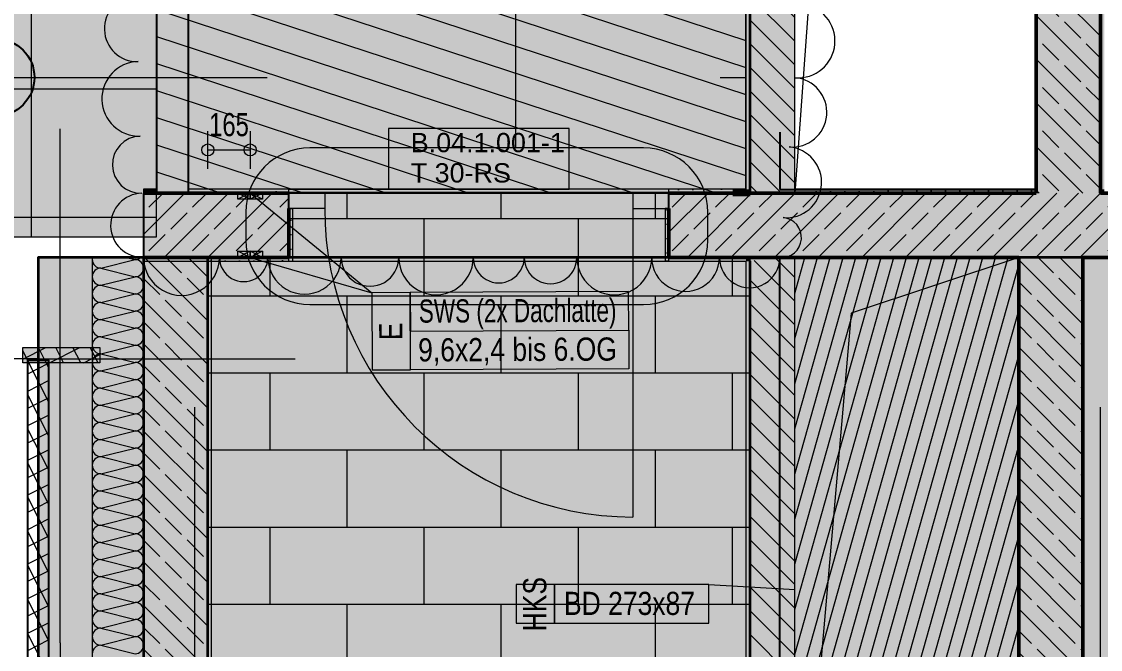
# Model space of a CAD drawing. Header units: metres. Extents: x -22.4 to 53.1, y 133.6 to 157.9.
# Drawn here: x -5.832 to -1.632, y 136.315 to 138.757 of the extents above; entities that cross this region are included whole.
import ezdxf

# ---------------------------------------------------------------- set-up
doc = ezdxf.new("R2010")
doc.units = ezdxf.units.M
doc.header["$MEASUREMENT"] = 0
for name, pattern in [('Achse', [0.0023, 0.0015, -0.0008]), ('Punktlinie', [0.0035, 0, -0.0035]), ('Strich-Doppel-Punktlinie', [0.006, 0.004, -0.0005, 0.00025, -0.0005, 0.00025, -0.0005]), ('Strichlinie', [0.004, 0.003, -0.001]), ('Strichlinie-über-Schnitt', [0.0023, 0.0008, -0.0015]), ('Strichpunktlinie', [0.006703, 0.003528, -0.001764, 0, -0.001411])]:
    doc.linetypes.add(name, pattern=pattern)
for name, color, linetype in [('00  Raster', 7, 'Continuous'), ('00  Raster Ausbau', 7, 'Continuous'), ('10  Fassade', 7, 'Continuous'), ('10  Fassade_Schnittschraffur', 7, 'Continuous'), ('10  Treppen + Rampen', 7, 'Continuous'), ('10  Wand Massiv', 7, 'Continuous'), ('10  Wand Massiv_Schnittschraffur', 7, 'Continuous'), ('10  Wand Massiv_Tür', 7, 'Continuous'), ('20  Boden Aufbauten', 7, 'Continuous'), ('20  Boden Aufbauten_Deckschraffur', 7, 'Continuous'), ('20  Bodenspiegel + Einbauten', 7, 'Continuous'), ('20  Dach Aufbauten', 7, 'Continuous'), ('50  NUF - Raumstempel', 7, 'Continuous'), ('70  Schnittlinien', 7, 'Continuous'), ('BAE-SUD-Bem', 7, 'Continuous'), ('BAE-SUD-DD', 7, 'Continuous'), ('BAE-SUD-DD-Kernbohrzone', 7, 'Continuous'), ('BAE-SUD-Text', 7, 'Continuous'), ('EPS-SUD-DD', 7, 'Continuous'), ('EPS-SUD-Text', 7, 'Continuous'), ('Neubau_00  Indexwolken', 7, 'Continuous'), ('Neubau_10  Treppen + Rampen', 7, 'Continuous'), ('Neubau_10  Wand Massiv', 7, 'Continuous'), ('Neubau_20  Boden Aufbauten', 7, 'Continuous'), ('Neubau_20  Boden Aufbauten_Deckschraffur', 7, 'Continuous'), ('Neubau_20  Bodenschott', 7, 'Continuous'), ('Neubau_20  Bodenschott_Deckschraffur', 7, 'Continuous'), ('Neubau_20  TGA - Revi+BT', 7, 'Continuous'), ('Neubau_20 Wand Leichtbau MIETERAUSBAU', 7, 'Continuous'), ('Neubau_20 Wand Leichtbau MIETERAUSBAU_Schnittschraffur', 7, 'Continuous')]:
    doc.layers.add(name, color=color, linetype=linetype)
doc.styles.add('ERSTELLTER_STIL_1', font='')
doc.styles.add('ERSTELLTER_STIL_2', font='')
doc.styles.get('ERSTELLTER_STIL_1').set_extended_font_data('Arial')
doc.styles.get('ERSTELLTER_STIL_2').set_extended_font_data('Arial Narrow')
pattern_1 = [(26.86749, (-110.107942, 75.264664), (-0.0112982155, 0.0223013526), [0, -0.025])]
pattern_2 = [(26.86749, (-110.10794, 75.264664), (-0.027115717, 0.053523246), []), (116.86749, (-110.10794, 75.264664), (0.053523246, 0.027115717), [])]
pattern_3 = [(225, (-110.10794, 75.26466), (-0.08485281, 0.08485281), []), (225, (-110.06552, 75.22224), (-0.08485281, 0.08485281), [0.09, -0.03])]
pattern_4 = [(135, (-110.10794, 75.26466), (0.08485281, 0.08485281), []), (135, (-110.15037, 75.22224), (0.08485281, 0.08485281), [0.09, -0.03])]
pattern_5 = [(225, (-110.10794, 75.26466), (-0.08485281, 0.08485281), []), (225, (-110.06552, 75.22224), (-0.08485281, 0.08485281), [0.09, -0.03])]
pattern_6 = [(315, (-110.10794, 75.264664), (0.04596194, 0.04596194), [])]

# ---------------------------------------------------------------- blocks, each defined once
blk = doc.blocks.new('*X12', base_point=(-23.4289, 120.7796))
at = {"layer": '10  Wand Massiv_Schnittschraffur', "color": 98, "linetype": 'Continuous', "lineweight": 13, "ltscale": 1000, "true_color": 0x000100}
for p, q in [((-5.5232, 137.798), (-5.3899, 137.8313)), ((-5.4242, 137.8399), (-5.3899, 137.8313)), ((-5.5232, 137.798), (-5.3899, 137.7647)), ((-5.5232, 137.7313), (-5.3899, 137.7647)), ((-5.5232, 137.7313), (-5.3899, 137.698)), ((-5.5232, 137.6647), (-5.3899, 137.698)), ((-5.5232, 137.6647), (-5.3899, 137.6313)), ((-5.5232, 137.598), (-5.3899, 137.6313)), ((-5.5232, 137.598), (-5.3899, 137.5647)), ((-5.5232, 137.5313), (-5.3899, 137.5647)), ((-5.5232, 137.5313), (-5.3899, 137.498)), ((-5.5232, 137.4647), (-5.3899, 137.498)), ((-5.5232, 137.4647), (-5.3899, 137.4313)), ((-5.5232, 137.398), (-5.3899, 137.4313)), ((-5.5232, 137.398), (-5.3899, 137.3647)), ((-5.5232, 137.3313), (-5.3899, 137.3647)), ((-5.5232, 137.3313), (-5.3899, 137.298)), ((-5.5232, 137.2647), (-5.3899, 137.298)), ((-5.5232, 137.2647), (-5.3899, 137.2313)), ((-5.5232, 137.198), (-5.3899, 137.2313)), ((-5.5232, 137.198), (-5.3899, 137.1647)), ((-5.5232, 137.1313), (-5.3899, 137.1647)), ((-5.5232, 137.1313), (-5.3899, 137.098)), ((-5.5232, 137.0647), (-5.3899, 137.098)), ((-5.5232, 137.0647), (-5.3899, 137.0313)), ((-5.5232, 136.998), (-5.3899, 137.0313)), ((-5.5232, 136.998), (-5.3899, 136.9647)), ((-5.5232, 136.9313), (-5.3899, 136.9647)), ((-5.5232, 136.9313), (-5.3899, 136.898)), ((-5.5232, 136.8647), (-5.3899, 136.898)), ((-5.5232, 136.8647), (-5.3899, 136.8313)), ((-5.5232, 136.798), (-5.3899, 136.8313)), ((-5.5232, 136.798), (-5.3899, 136.7647)), ((-5.5232, 136.7313), (-5.3899, 136.7647)), ((-5.5232, 136.7313), (-5.3899, 136.698)), ((-5.5232, 136.6647), (-5.3899, 136.698)), ((-5.5232, 136.6647), (-5.3899, 136.6313)), ((-5.5232, 136.598), (-5.3899, 136.6313)), ((-5.5232, 136.598), (-5.3899, 136.5647)), ((-5.5232, 136.5313), (-5.3899, 136.5647)), ((-5.5232, 136.5313), (-5.3899, 136.498)), ((-5.5232, 136.4647), (-5.3899, 136.498)), ((-5.5232, 136.4647), (-5.3899, 136.4313)), ((-5.5232, 136.398), (-5.3899, 136.4313)), ((-5.5232, 136.398), (-5.3899, 136.3647)), ((-5.5232, 136.3313), (-5.3899, 136.3647)), ((-5.5232, 136.3313), (-5.3899, 136.298))]:
    blk.add_line(p, q, dxfattribs=at)
for centre, start, end in [((-5.5232, 137.8313), 165.0887, 180), ((-5.5232, 137.8313), 180, 270), ((-5.3899, 137.8647), 270, 312.0401), ((-5.3899, 137.798), 0, 90), ((-5.5232, 137.7647), 90, 180), ((-5.5232, 137.7647), 180, 270), ((-5.3899, 137.798), 270, 0), ((-5.3899, 137.7313), 0, 90), ((-5.5232, 137.698), 90, 180), ((-5.3899, 137.7313), 270, 0), ((-5.5232, 137.698), 180, 270), ((-5.3899, 137.6647), 0, 90), ((-5.5232, 137.6313), 90, 180), ((-5.3899, 137.6647), 270, 0), ((-5.5232, 137.6313), 180, 270), ((-5.5232, 137.5647), 90, 180), ((-5.3899, 137.598), 0, 90), ((-5.3899, 137.598), 270, 0), ((-5.5232, 137.5647), 180, 270), ((-5.3899, 137.5313), 0, 90), ((-5.5232, 137.498), 90, 180), ((-5.3899, 137.5313), 270, 0), ((-5.5232, 137.498), 180, 270), ((-5.3899, 137.4647), 0, 90), ((-5.5232, 137.4313), 90, 180), ((-5.5232, 137.4313), 180, 270), ((-5.3899, 137.4647), 270, 0), ((-5.3899, 137.398), 0, 90), ((-5.5232, 137.3647), 90, 180), ((-5.3899, 137.398), 270, 0), ((-5.5232, 137.3647), 180, 270), ((-5.3899, 137.3313), 0, 90), ((-5.5232, 137.298), 90, 180), ((-5.3899, 137.3313), 270, 0), ((-5.5232, 137.298), 180, 270), ((-5.5232, 137.2313), 90, 180), ((-5.3899, 137.2647), 0, 90), ((-5.3899, 137.2647), 270, 0), ((-5.5232, 137.2313), 180, 270), ((-5.3899, 137.198), 0, 90), ((-5.5232, 137.1647), 90, 180), ((-5.3899, 137.198), 270, 0), ((-5.5232, 137.1647), 180, 270), ((-5.5232, 137.098), 90, 180), ((-5.3899, 137.1313), 0, 90), ((-5.3899, 137.1313), 270, 0), ((-5.5232, 137.098), 180, 270), ((-5.3899, 137.0647), 0, 90), ((-5.5232, 137.0313), 90, 180), ((-5.3899, 137.0647), 270, 0), ((-5.5232, 137.0313), 180, 270), ((-5.3899, 136.998), 0, 90), ((-5.5232, 136.9647), 90, 180), ((-5.5232, 136.9647), 180, 270), ((-5.3899, 136.998), 270, 0), ((-5.3899, 136.9313), 0, 90), ((-5.5232, 136.898), 90, 180), ((-5.3899, 136.9313), 270, 0), ((-5.5232, 136.898), 180, 270), ((-5.3899, 136.8647), 0, 90), ((-5.5232, 136.8313), 90, 180), ((-5.3899, 136.8647), 270, 0), ((-5.5232, 136.8313), 180, 270), ((-5.5232, 136.7647), 90, 180), ((-5.3899, 136.798), 0, 90), ((-5.3899, 136.798), 270, 0), ((-5.5232, 136.7647), 180, 270), ((-5.3899, 136.7313), 0, 90), ((-5.5232, 136.698), 90, 180), ((-5.3899, 136.7313), 270, 0), ((-5.5232, 136.698), 180, 270), ((-5.3899, 136.6647), 0, 90), ((-5.5232, 136.6313), 90, 180), ((-5.5232, 136.6313), 180, 270), ((-5.3899, 136.6647), 270, 0), ((-5.3899, 136.598), 0, 90), ((-5.5232, 136.5647), 90, 180), ((-5.3899, 136.598), 270, 0), ((-5.5232, 136.5647), 180, 270), ((-5.3899, 136.5313), 0, 90), ((-5.5232, 136.498), 90, 180), ((-5.3899, 136.5313), 270, 0), ((-5.5232, 136.498), 180, 270), ((-5.5232, 136.4313), 90, 180), ((-5.3899, 136.4647), 0, 90), ((-5.3899, 136.4647), 270, 0), ((-5.5232, 136.4313), 180, 270), ((-5.3899, 136.398), 0, 90), ((-5.5232, 136.3647), 90, 180), ((-5.3899, 136.398), 270, 0), ((-5.5232, 136.3647), 180, 270), ((-5.3899, 136.3313), 0, 90), ((-5.5232, 136.298), 90, 180), ((-5.3899, 136.3313), 270, 0)]:
    blk.add_arc(centre, 0.0333, start, end, dxfattribs=at)
blk = doc.blocks.new('*X22', base_point=(-23.4289, 120.7796))
at = {"layer": '20  Boden Aufbauten_Deckschraffur', "color": 254, "linetype": 'Continuous', "lineweight": 18, "ltscale": 1000, "true_color": 0xdfdfdf}
for p, q in [((-4.5639, 137.9909), (-4.5639, 138.0918)), ((-3.9639, 137.9909), (-3.9639, 138.0918)), ((-3.3639, 137.9909), (-3.3639, 138.0918)), ((-4.7916, 137.9909), (-4.2639, 137.9909)), ((-4.7916, 137.9909), (-4.2639, 137.9909)), ((-4.2639, 137.9909), (-3.3639, 137.9909)), ((-4.2639, 137.6909), (-4.2639, 137.9909)), ((-3.6639, 137.6909), (-3.6639, 137.9909)), ((-3.3639, 137.9909), (-3.3116, 137.9909)), ((-3.3639, 137.9909), (-3.3116, 137.9909)), ((-4.8639, 137.6909), (-4.8639, 137.8399)), ((-3.0639, 137.6909), (-3.0639, 137.8399)), ((-5.1066, 137.6909), (-4.2639, 137.6909)), ((-4.5639, 137.3909), (-4.5639, 137.6909)), ((-4.2639, 137.6909), (-3.3639, 137.6909)), ((-4.2639, 137.6909), (-3.3639, 137.6909)), ((-3.9639, 137.3909), (-3.9639, 137.6909)), ((-3.3639, 137.6909), (-2.9966, 137.6909)), ((-3.3639, 137.3909), (-3.3639, 137.6909)), ((-5.1066, 137.3909), (-4.2639, 137.3909)), ((-5.1066, 137.3909), (-4.2639, 137.3909)), ((-4.8639, 137.0909), (-4.8639, 137.3909)), ((-4.2639, 137.3909), (-3.3639, 137.3909)), ((-4.2639, 137.0909), (-4.2639, 137.3909)), ((-3.6639, 137.0909), (-3.6639, 137.3909)), ((-3.3639, 137.3909), (-2.9966, 137.3909)), ((-3.3639, 137.3909), (-2.9966, 137.3909)), ((-3.0639, 137.0909), (-3.0639, 137.3909)), ((-5.1066, 137.0909), (-4.2639, 137.0909)), ((-4.5639, 136.7909), (-4.5639, 137.0909)), ((-4.2639, 137.0909), (-3.3639, 137.0909)), ((-4.2639, 137.0909), (-3.3639, 137.0909)), ((-3.9639, 136.7909), (-3.9639, 137.0909)), ((-3.3639, 137.0909), (-2.9966, 137.0909)), ((-3.3639, 136.7909), (-3.3639, 137.0909)), ((-5.1066, 136.7909), (-4.2639, 136.7909)), ((-5.1066, 136.7909), (-4.2639, 136.7909)), ((-4.8639, 136.4909), (-4.8639, 136.7909)), ((-4.2639, 136.7909), (-3.3639, 136.7909)), ((-4.2639, 136.4909), (-4.2639, 136.7909)), ((-3.6639, 136.4909), (-3.6639, 136.7909)), ((-3.3639, 136.7909), (-2.9966, 136.7909)), ((-3.3639, 136.7909), (-2.9966, 136.7909)), ((-3.0639, 136.4909), (-3.0639, 136.7909)), ((-5.1066, 136.4909), (-4.2639, 136.4909)), ((-4.5639, 136.1909), (-4.5639, 136.4909)), ((-4.2639, 136.4909), (-3.3639, 136.4909)), ((-4.2639, 136.4909), (-3.3639, 136.4909)), ((-3.9639, 136.1909), (-3.9639, 136.4909)), ((-3.3639, 136.4909), (-2.9966, 136.4909)), ((-3.3639, 136.1909), (-3.3639, 136.4909))]:
    blk.add_line(p, q, dxfattribs=at)

msp = doc.modelspace()

# ---------------------------------------------------------------- hatches: boundary and pattern name
at = {"layer": '10  Fassade_Schnittschraffur', "linetype": 'Continuous', "lineweight": 0, "true_color": 0xffffff}
msp.add_hatch(color=7, dxfattribs=at).paths.add_polyline_path([(-5.8268, 137.4299), (-5.5268, 137.4299), (-5.5268, 137.4899), (-5.8268, 137.4899)])
at = {"layer": '10  Fassade_Schnittschraffur', "linetype": 'Continuous', "lineweight": 13, "true_color": 0x000100}
h = msp.add_hatch(dxfattribs=at)
h.set_pattern_fill('Dämmung__hart_1_0001', color=98, style=0, pattern_type=2)
h.set_pattern_definition(pattern_2)
h.paths.add_polyline_path([(-5.8268, 137.4299), (-5.5268, 137.4299), (-5.5268, 137.4899), (-5.8268, 137.4899)])
h = msp.add_hatch(dxfattribs=at)
h.set_pattern_fill('Dämmung__hart_1_0001', color=98, style=0, pattern_type=2)
h.set_pattern_definition(pattern_2)
h.paths.add_polyline_path([(-5.8068, 137.4399), (-5.8068, 136.2799), (-5.7268, 136.2799), (-5.7268, 137.4399)])
at = {"layer": '10  Wand Massiv_Schnittschraffur', "linetype": 'Continuous', "lineweight": 0, "true_color": 0xffffff}
for points in [[(-1.6316, 138.1049), (-1.6316, 141.4592), (-1.8816, 141.2799), (-1.8816, 138.1049)], [(-1.6166, 138.1049), (-1.6166, 141.4699), (-1.6316, 141.4592), (-1.6316, 138.1049)], [(-2.9966, 141.4549), (-3.0116, 141.4549), (-3.0116, 138.1049), (-2.9966, 138.1049)], [(-2.8216, 141.2799), (-2.9966, 141.2799), (-2.9966, 138.1049), (-2.8216, 138.1049)], [(-5.3066, 138.1049), (-5.3566, 138.1049), (-5.3566, 138.0899), (-5.3066, 138.0899)], [(-4.7916, 138.1049), (-5.1816, 138.1049), (-5.1816, 138.0899), (-4.7916, 138.0899)], [(-3.0116, 138.1049), (-3.3116, 138.1049), (-3.3116, 138.0899), (-3.0116, 138.0899)], [(-3.0116, 138.0899), (-2.9966, 138.0899), (-2.9966, 138.1049), (-3.0116, 138.1049)], [(-2.9966, 138.0899), (-2.8216, 138.0899), (-2.8216, 138.1049), (-2.9966, 138.1049)], [(-2.8216, 138.0899), (-1.9495, 138.0899), (-1.9495, 138.1049), (-2.8216, 138.1049)], [(-1.8816, 138.1049), (-1.9495, 138.1049), (-1.9495, 138.0899), (-1.8816, 138.0899)], [(-1.8816, 138.0899), (-1.6316, 138.0899), (-1.6316, 138.1049), (-1.8816, 138.1049)], [(-1.6316, 138.0899), (-1.6166, 138.0899), (-1.6166, 138.1049), (-1.6316, 138.1049)], [(-4.7916, 138.0899), (-5.3566, 138.0899), (-5.3566, 137.8399), (-4.7916, 137.8399), (-4.7916, 138.0299)], [(-4.7916, 138.0899), (-4.7916, 138.0299), (-4.6516, 138.0299), (-4.6516, 138.0899)], [(-3.3116, 138.0899), (-3.4516, 138.0899), (-3.4516, 138.0299), (-3.3116, 138.0299)], [(-2.9966, 138.0899), (-3.3116, 138.0899), (-3.3116, 138.0299), (-3.3116, 137.8399), (-2.9966, 137.8399)], [(-1.9495, 138.0899), (-2.9966, 138.0899), (-2.9966, 137.8399), (-1.9495, 137.8399)], [(-1.8816, 138.0899), (-1.9495, 138.0899), (-1.9495, 137.8399), (-1.8816, 137.8399)], [(-1.8816, 137.8399), (-1.6316, 137.8399), (-1.6316, 138.0899), (-1.8816, 138.0899)], [(-1.6316, 137.8399), (0.3494, 137.8399), (0.3494, 138.0899), (-1.6316, 138.0899)], [(-4.7766, 137.8249), (-4.7766, 138.0299), (-4.7916, 138.0299), (-4.7916, 137.8399), (-4.7916, 137.8249)], [(-3.3116, 137.8249), (-3.3116, 137.8399), (-3.3116, 138.0299), (-3.3266, 138.0299), (-3.3266, 137.8249)], [(-5.3566, 137.8399), (-5.3566, 134.9399), (-5.1066, 134.9399), (-5.1066, 137.8399)], [(-5.3566, 137.8399), (-5.3566, 137.8249), (-4.7916, 137.8249), (-4.7916, 137.8399)], [(-5.0916, 134.9399), (-5.0916, 137.8399), (-5.1066, 137.8399), (-5.1066, 134.9399)], [(-3.3116, 137.8399), (-3.3116, 137.8249), (-3.0116, 137.8249), (-3.0116, 137.8399)], [(-3.0116, 137.8249), (-2.9966, 137.8249), (-2.9966, 137.8399), (-3.0116, 137.8399)], [(-2.9966, 137.8261), (-3.0116, 137.8249), (-3.0116, 134.9399), (-2.9966, 134.9399)], [(-2.8216, 137.8399), (-2.9966, 137.8261), (-2.9966, 135.1149), (-2.8216, 135.1149)], [(-1.9495, 137.8399), (-1.9495, 135.1149), (-1.6995, 134.9249), (-1.6995, 137.8399)]]:
    msp.add_hatch(color=7, dxfattribs=at).paths.add_polyline_path(points)
at = {"layer": '10  Wand Massiv_Schnittschraffur', "linetype": 'Continuous', "lineweight": 13, "true_color": 0x000100}
h = msp.add_hatch(dxfattribs=at)
h.set_pattern_fill('Beton__Stahlbeton_0001', color=98, style=0, pattern_type=2)
h.set_pattern_definition(pattern_4)
h.paths.add_polyline_path([(-1.6316, 138.1049), (-1.6316, 141.4592), (-1.8816, 141.2799), (-1.8816, 138.1049)])
h = msp.add_hatch(dxfattribs=at)
h.set_pattern_fill('Gips_0001', color=98, style=0, pattern_type=2)
h.set_pattern_definition(pattern_1)
h.paths.add_polyline_path([(-1.6166, 138.1049), (-1.6166, 141.4699), (-1.6316, 141.4592), (-1.6316, 138.1049)])
h = msp.add_hatch(dxfattribs=at)
h.set_pattern_fill('Gips_0001', color=98, style=0, pattern_type=2)
h.set_pattern_definition(pattern_1)
h.paths.add_polyline_path([(-2.9966, 141.4549), (-3.0116, 141.4549), (-3.0116, 138.1049), (-2.9966, 138.1049)])
h = msp.add_hatch(dxfattribs=at)
h.set_pattern_fill('MW_Kalksandstein_0001', color=98, style=0, pattern_type=2)
h.set_pattern_definition(pattern_6)
h.paths.add_polyline_path([(-2.8216, 141.2799), (-2.9966, 141.2799), (-2.9966, 138.1049), (-2.8216, 138.1049)])
h = msp.add_hatch(dxfattribs=at)
h.set_pattern_fill('Gips_0001', color=98, style=0, pattern_type=2)
h.set_pattern_definition(pattern_1)
h.paths.add_polyline_path([(-5.3066, 138.1049), (-5.3566, 138.1049), (-5.3566, 138.0899), (-5.3066, 138.0899)])
h = msp.add_hatch(dxfattribs=at)
h.set_pattern_fill('Gips_0001', color=98, style=0, pattern_type=2)
h.set_pattern_definition(pattern_1)
h.paths.add_polyline_path([(-4.7916, 138.1049), (-5.1816, 138.1049), (-5.1816, 138.0899), (-4.7916, 138.0899)])
h = msp.add_hatch(dxfattribs=at)
h.set_pattern_fill('Gips_0001', color=98, style=0, pattern_type=2)
h.set_pattern_definition(pattern_1)
h.paths.add_polyline_path([(-3.0116, 138.1049), (-3.3116, 138.1049), (-3.3116, 138.0899), (-3.0116, 138.0899)])
h = msp.add_hatch(dxfattribs=at)
h.set_pattern_fill('Gips_0001', color=98, style=0, pattern_type=2)
h.set_pattern_definition(pattern_1)
h.paths.add_polyline_path([(-3.0116, 138.0899), (-2.9966, 138.0899), (-2.9966, 138.1049), (-3.0116, 138.1049)])
h = msp.add_hatch(dxfattribs=at)
h.set_pattern_fill('MW_Kalksandstein_0001', color=98, style=0, pattern_type=2)
h.set_pattern_definition(pattern_6)
h.paths.add_polyline_path([(-2.9966, 138.0899), (-2.8216, 138.0899), (-2.8216, 138.1049), (-2.9966, 138.1049)])
h = msp.add_hatch(dxfattribs=at)
h.set_pattern_fill('Gips_0001', color=98, style=0, pattern_type=2)
h.set_pattern_definition(pattern_1)
h.paths.add_polyline_path([(-2.8216, 138.0899), (-1.9495, 138.0899), (-1.9495, 138.1049), (-2.8216, 138.1049)])
h = msp.add_hatch(dxfattribs=at)
h.set_pattern_fill('Gips_0001', color=98, style=0, pattern_type=2)
h.set_pattern_definition(pattern_1)
h.paths.add_polyline_path([(-1.8816, 138.1049), (-1.9495, 138.1049), (-1.9495, 138.0899), (-1.8816, 138.0899)])
h = msp.add_hatch(dxfattribs=at)
h.set_pattern_fill('Beton__Stahlbeton_0001', color=98, style=0, pattern_type=2)
h.set_pattern_definition(pattern_4)
h.paths.add_polyline_path([(-1.8816, 138.0899), (-1.6316, 138.0899), (-1.6316, 138.1049), (-1.8816, 138.1049)])
h = msp.add_hatch(dxfattribs=at)
h.set_pattern_fill('Gips_0001', color=98, style=0, pattern_type=2)
h.set_pattern_definition(pattern_1)
h.paths.add_polyline_path([(-1.6316, 138.0899), (-1.6166, 138.0899), (-1.6166, 138.1049), (-1.6316, 138.1049)])
h = msp.add_hatch(dxfattribs=at)
h.set_pattern_fill('Beton__Stahlbeton_0001', color=98, style=0, pattern_type=2)
h.set_pattern_definition(pattern_3)
h.paths.add_polyline_path([(-4.7916, 138.0899), (-5.3566, 138.0899), (-5.3566, 137.8399), (-4.7916, 137.8399), (-4.7916, 138.0299)])
h = msp.add_hatch(dxfattribs=at)
h.set_pattern_fill('Beton__Stahlbeton_0001', color=98, style=0, pattern_type=2)
h.set_pattern_definition(pattern_3)
h.paths.add_polyline_path([(-2.9966, 138.0899), (-3.3116, 138.0899), (-3.3116, 138.0299), (-3.3116, 137.8399), (-2.9966, 137.8399)])
h = msp.add_hatch(dxfattribs=at)
h.set_pattern_fill('Beton__Stahlbeton_0001', color=98, style=0, pattern_type=2)
h.set_pattern_definition([(225, (-110.10794, 75.26466), (-0.08485281, 0.08485281), []), (225, (-110.06552, 75.22224), (-0.08485281, 0.08485281), [0.09, -0.03])])
h.paths.add_polyline_path([(-1.9495, 138.0899), (-2.9966, 138.0899), (-2.9966, 137.8399), (-1.9495, 137.8399)])
h = msp.add_hatch(dxfattribs=at)
h.set_pattern_fill('Beton__Stahlbeton_0001', color=98, style=0, pattern_type=2)
h.set_pattern_definition(pattern_5)
h.paths.add_polyline_path([(-1.8816, 138.0899), (-1.9495, 138.0899), (-1.9495, 137.8399), (-1.8816, 137.8399)])
h = msp.add_hatch(dxfattribs=at)
h.set_pattern_fill('Beton__Stahlbeton_0001', color=98, style=0, pattern_type=2)
h.set_pattern_definition(pattern_5)
h.paths.add_polyline_path([(-1.8816, 137.8399), (-1.6316, 137.8399), (-1.6316, 138.0899), (-1.8816, 138.0899)])
h = msp.add_hatch(dxfattribs=at)
h.set_pattern_fill('Beton__Stahlbeton_0001', color=98, style=0, pattern_type=2)
h.set_pattern_definition(pattern_5)
h.paths.add_polyline_path([(-1.6316, 137.8399), (0.3494, 137.8399), (0.3494, 138.0899), (-1.6316, 138.0899)])
h = msp.add_hatch(dxfattribs=at)
h.set_pattern_fill('Gips_0001', color=98, style=0, pattern_type=2)
h.set_pattern_definition(pattern_1)
h.paths.add_polyline_path([(-4.7766, 137.8249), (-4.7766, 138.0299), (-4.7916, 138.0299), (-4.7916, 137.8399), (-4.7916, 137.8249)])
h = msp.add_hatch(dxfattribs=at)
h.set_pattern_fill('Gips_0001', color=98, style=0, pattern_type=2)
h.set_pattern_definition(pattern_1)
h.paths.add_polyline_path([(-3.3116, 137.8249), (-3.3116, 137.8399), (-3.3116, 138.0299), (-3.3266, 138.0299), (-3.3266, 137.8249)])
h = msp.add_hatch(dxfattribs=at)
h.set_pattern_fill('Beton__Stahlbeton_0001', color=98, style=0, pattern_type=2)
h.set_pattern_definition([(315, (-110.10794, 75.26466), (0.08485281, 0.08485281), []), (315, (-110.06552, 75.30709), (0.08485281, 0.08485281), [0.09, -0.03])])
h.paths.add_polyline_path([(-5.3566, 137.8399), (-5.3566, 134.9399), (-5.1066, 134.9399), (-5.1066, 137.8399)])
h = msp.add_hatch(dxfattribs=at)
h.set_pattern_fill('Gips_0001', color=98, style=0, pattern_type=2)
h.set_pattern_definition(pattern_1)
h.paths.add_polyline_path([(-5.3566, 137.8399), (-5.3566, 137.8249), (-4.7916, 137.8249), (-4.7916, 137.8399)])
h = msp.add_hatch(dxfattribs=at)
h.set_pattern_fill('Gips_0001', color=98, style=0, pattern_type=2)
h.set_pattern_definition(pattern_1)
h.paths.add_polyline_path([(-5.0916, 134.9399), (-5.0916, 137.8399), (-5.1066, 137.8399), (-5.1066, 134.9399)])
h = msp.add_hatch(dxfattribs=at)
h.set_pattern_fill('Gips_0001', color=98, style=0, pattern_type=2)
h.set_pattern_definition(pattern_1)
h.paths.add_polyline_path([(-3.3116, 137.8399), (-3.3116, 137.8249), (-3.0116, 137.8249), (-3.0116, 137.8399)])
h = msp.add_hatch(dxfattribs=at)
h.set_pattern_fill('Gips_0001', color=98, style=0, pattern_type=2)
h.set_pattern_definition(pattern_1)
h.paths.add_polyline_path([(-3.0116, 137.8249), (-2.9966, 137.8249), (-2.9966, 137.8399), (-3.0116, 137.8399)])
h = msp.add_hatch(dxfattribs=at)
h.set_pattern_fill('Gips_0001', color=98, style=0, pattern_type=2)
h.set_pattern_definition(pattern_1)
h.paths.add_polyline_path([(-2.9966, 137.8261), (-3.0116, 137.8249), (-3.0116, 134.9399), (-2.9966, 134.9399)])
h = msp.add_hatch(dxfattribs=at)
h.set_pattern_fill('MW_Kalksandstein_0001', color=98, style=0, pattern_type=2)
h.set_pattern_definition([(315.00004, (-110.10794, 75.264664), (0.045961905, 0.045961973), [])])
h.paths.add_polyline_path([(-2.8216, 137.8399), (-2.9966, 137.8261), (-2.9966, 135.1149), (-2.8216, 135.1149)])
h = msp.add_hatch(dxfattribs=at)
h.set_pattern_fill('Beton__Stahlbeton_0001', color=98, style=0, pattern_type=2)
h.set_pattern_definition([(315, (-110.10794, 75.26466), (0.08485281, 0.08485281), []), (315, (-110.06552, 75.30709), (0.08485281, 0.08485281), [0.09, -0.03])])
h.paths.add_polyline_path([(-1.9495, 137.8399), (-1.9495, 135.1149), (-1.6995, 134.9249), (-1.6995, 137.8399)])
at = {"layer": '20  Boden Aufbauten_Deckschraffur', "linetype": 'Continuous', "lineweight": 0, "true_color": 0xffffff}
msp.add_hatch(color=7, dxfattribs=at).paths.add_polyline_path([(-5.3566, 134.9399), (-5.3566, 133.7291), (0.3504, 133.7291), (0.3504, 134.9399), (-0.1445, 134.9399), (-0.1445, 135.0399), (-1.1945, 135.0399), (-1.1945, 134.9399), (-2.9966, 134.9399), (-2.9966, 137.8399), (-3.3116, 137.8399), (-3.3116, 138.0918), (-4.7916, 138.0918), (-4.7916, 137.8399), (-5.1066, 137.8399), (-5.1066, 134.9399)])
at = {"layer": 'BAE-SUD-DD-Kernbohrzone', "linetype": 'Continuous', "lineweight": 18, "ltscale": 1000}
h = msp.add_hatch(dxfattribs=at)
h.set_pattern_fill('ANSI31_0001', color=9, style=0, pattern_type=2)
h.set_pattern_definition([(74.26204, (36.5043, 138.53991), (-0.045839647, 0.012917716), [])])
h.paths.add_polyline_path([(-1.9495, 137.8399), (-2.8216, 137.8399), (-2.8216, 135.1149), (-1.9495, 135.1149)])
at = {"layer": 'Neubau_10  Treppen + Rampen', "linetype": 'Continuous', "lineweight": 0, "true_color": 0x8f8f8f}
msp.add_hatch(color=252, dxfattribs=at).paths.add_polyline_path([(-5.7669, 137.8399), (-5.7669, 133.7291), (0.9503, 133.7291), (0.9503, 137.8399)])
at = {"layer": 'Neubau_20  Boden Aufbauten_Deckschraffur', "linetype": 'Continuous', "lineweight": 18, "true_color": 0xd5d5ff}
msp.add_hatch(color=254, dxfattribs=at).paths.add_polyline_path([(-1.7416, 144.1049), (-12.3691, 144.1049), (-12.3691, 143.8049), (-5.3066, 143.8049), (-5.3066, 138.0899), (-3.0116, 138.0899), (-3.0116, 141.4699), (-1.7416, 141.4699), (-1.7416, 143.6299)])
at = {"layer": 'Neubau_20  Boden Aufbauten_Deckschraffur', "linetype": 'Continuous', "lineweight": 0, "true_color": 0xffffff}
h = msp.add_hatch(dxfattribs=at)
h.set_pattern_fill('Holz_Schalung_liegend__1_A0', style=0, pattern_type=2)
h.set_pattern_definition([(341.86749, (-110.10794, 75.26466), (0.03112157, 0.09503393), [])])
h.paths.add_polyline_path([(-1.7416, 144.1049), (-12.3691, 144.1049), (-12.3691, 143.8049), (-5.3066, 143.8049), (-5.3066, 138.0899), (-3.0116, 138.0899), (-3.0116, 141.4699), (-1.7416, 141.4699), (-1.7416, 143.6299)])
msp.add_hatch(color=7, dxfattribs=at).paths.add_polyline_path([(-12.4315, 143.6799), (-12.4315, 137.9199), (-5.3066, 137.9199), (-5.3066, 143.6799)])
at = {"layer": 'Neubau_20  Boden Aufbauten_Deckschraffur', "linetype": 'Continuous', "lineweight": 18}
h = msp.add_hatch(dxfattribs=at)
h.set_pattern_fill('Verband__Quadrat__50x50__4D', color=6, style=0, pattern_type=2)
h.set_pattern_definition([(0, (-7.29265, 148.9955), (0, 0.5), []), (90, (-7.29265, 148.9955), (-0.5, 0), [])])
h.paths.add_polyline_path([(-12.4315, 143.6799), (-12.4315, 137.9199), (-5.3066, 137.9199), (-5.3066, 143.6799)])
at = {"layer": 'Neubau_20  Bodenschott_Deckschraffur', "linetype": 'Continuous', "lineweight": 0, "true_color": 0xbf0000}
for points in [[(-3.3116, 138.1049), (-4.7916, 138.1049), (-4.7916, 138.0899), (-3.3116, 138.0899)], [(-4.7916, 137.8399), (-3.3116, 137.8399), (-3.3116, 138.0899), (-4.7916, 138.0899)], [(-4.7916, 137.8249), (-3.3116, 137.8249), (-3.3116, 137.8399), (-4.7916, 137.8399)]]:
    msp.add_hatch(color=12, dxfattribs=at).paths.add_polyline_path(points)
at = {"layer": 'Neubau_20 Wand Leichtbau MIETERAUSBAU_Schnittschraffur', "linetype": 'Continuous', "lineweight": 18}
for points in [[(-5.3066, 143.6799), (-5.3066, 138.0899), (-5.1816, 138.0899), (-5.1816, 143.6799)], [(-5.3066, 138.0899), (-5.1816, 138.0899), (-5.1816, 138.1049), (-5.3066, 138.1049)]]:
    msp.add_hatch(color=9, dxfattribs=at).paths.add_polyline_path(points)

# ---------------------------------------------------------------- linework, layer by layer
at = {"layer": '00  Raster', "color": 7, "linetype": 'Strichpunktlinie', "lineweight": 13, "ltscale": 1000}
for p, q in [((-5.1566, 133.7291), (-5.1566, 155.8833)), ((-1.6316, 133.7291), (-1.6316, 155.8899)), ((-22.0094, 138.5399), (33.1556, 138.5399))]:
    msp.add_line(p, q, dxfattribs=at)
at = {"layer": '00  Raster Ausbau', "color": 9, "linetype": 'Achse', "lineweight": 18, "ltscale": 1000}
for p, q in [((-5.6816, 137.3399), (-5.6816, 138.3399)), ((-5.7669, 137.4449), (-6.7669, 137.4449)), ((-5.7669, 137.4449), (-4.7669, 137.4449)), ((-5.6816, 136.3399), (-5.6816, 137.3399)), ((-5.6816, 136.3399), (-5.6816, 135.3399))]:
    msp.add_line(p, q, dxfattribs=at)
at = {"layer": '10  Fassade', "color": 7, "linetype": 'Continuous', "lineweight": 18, "ltscale": 1000, "flags": 128}
msp.add_lwpolyline([(-5.8268, 137.4299), (-5.8268, 137.4899), (-5.5268, 137.4899), (-5.5268, 137.4299)], close=True, dxfattribs=at)
at = {"layer": '10  Fassade', "color": 7, "linetype": 'Continuous', "lineweight": 25, "ltscale": 1000, "flags": 128}
msp.add_lwpolyline([(-5.8068, 137.4399), (-5.7268, 137.4399), (-5.7268, 136.2799), (-5.8068, 136.2799)], close=True, dxfattribs=at)
at = {"layer": '10  Wand Massiv', "color": 7, "linetype": 'Continuous', "lineweight": 50, "ltscale": 1000}
for p, q in [((-1.6316, 138.1049), (-1.6316, 141.4592)), ((-1.8816, 138.1049), (-1.8816, 138.0899)), ((-1.8816, 138.1049), (-1.8816, 138.0899)), ((-1.6316, 138.0899), (-1.6316, 138.1049)), ((-1.6316, 138.0899), (-1.6316, 138.1049)), ((-5.3066, 138.0899), (-5.3566, 138.0899)), ((-5.3066, 138.0899), (-5.1816, 138.0899)), ((-5.3066, 138.0899), (-5.1816, 138.0899)), ((-4.7916, 138.0899), (-5.1816, 138.0899)), ((-2.9966, 138.0899), (-3.3116, 138.0899)), ((-2.9966, 138.0899), (-2.8216, 138.0899)), ((-2.9966, 138.0899), (-2.8216, 138.0899)), ((-1.9495, 138.0899), (-2.8216, 138.0899)), ((-1.8816, 138.0899), (-1.9495, 138.0899)), ((0.3494, 138.0899), (-1.6316, 138.0899)), ((-4.7916, 137.8399), (-4.7916, 138.0299)), ((-3.3116, 137.8399), (-3.3116, 138.0299)), ((-5.3566, 137.8399), (-4.7916, 137.8399)), ((-3.3116, 137.8399), (-2.9966, 137.8399))]:
    msp.add_line(p, q, dxfattribs=at)
at = {"layer": '10  Wand Massiv', "color": 7, "linetype": 'Continuous', "lineweight": 35, "ltscale": 1000}
for p, q in [((-2.9966, 141.2799), (-2.9966, 138.1049)), ((-2.9966, 138.1049), (-2.9966, 138.0899)), ((-2.9966, 138.1049), (-2.9966, 138.0899)), ((-5.3566, 137.8399), (-5.3566, 134.9399)), ((-5.1066, 134.9399), (-5.1066, 137.8399)), ((-2.9966, 137.8261), (-2.9966, 135.1149))]:
    msp.add_line(p, q, dxfattribs=at)
at = {"layer": '10  Wand Massiv', "color": 7, "linetype": 'Continuous', "lineweight": 13, "ltscale": 1000}
for p, q in [((-4.7916, 138.0899), (-4.7916, 138.1049)), ((-3.3116, 138.0899), (-3.3116, 138.1049)), ((-2.8216, 138.0899), (-2.8216, 138.1049)), ((-2.8216, 138.0899), (-2.8216, 138.1049)), ((-4.7916, 138.0299), (-4.7766, 138.0299)), ((-4.7766, 138.0299), (-4.7766, 137.8249)), ((-3.3266, 138.0299), (-3.3266, 137.8249)), ((-3.3116, 138.0299), (-3.3266, 138.0299)), ((-4.7916, 137.8249), (-4.7766, 137.8249)), ((-3.3116, 137.8249), (-3.3266, 137.8249))]:
    msp.add_line(p, q, dxfattribs=at)
at = {"layer": '10  Wand Massiv', "color": 7, "linetype": 'Continuous', "lineweight": 25, "ltscale": 1000}
for p, q in [((-4.7916, 138.0299), (-4.7916, 138.0899)), ((-3.3116, 138.0299), (-3.3116, 138.0899))]:
    msp.add_line(p, q, dxfattribs=at)
at = {"layer": '10  Wand Massiv', "color": 7, "linetype": 'Continuous', "lineweight": 13, "ltscale": 1000, "flags": 128}
for points in [[(-3.0116, 141.4549), (-3.0116, 138.1049)], [(-2.8216, 138.1049), (-2.8216, 141.2799)], [(-5.3066, 138.1049), (-5.3566, 138.1049)], [(-5.3566, 138.1049), (-5.3566, 138.0899)], [(-4.7916, 138.1049), (-5.1816, 138.1049)], [(-3.0116, 138.1049), (-3.3116, 138.1049)], [(-1.9495, 138.1049), (-2.8216, 138.1049)], [(-1.8816, 138.1049), (-1.9495, 138.1049)], [(-5.5566, 137.8399), (-5.3566, 137.8399)], [(-5.5566, 137.8399), (-5.5566, 134.9399)], [(-5.3566, 137.8399), (-5.3566, 137.8249)], [(-5.3566, 137.8249), (-4.7916, 137.8249)], [(-5.1066, 137.8399), (-5.0916, 137.8399)], [(-5.0916, 134.9399), (-5.0916, 137.8399)], [(-3.3116, 137.8249), (-3.0116, 137.8249)], [(-3.0116, 137.8249), (-3.0116, 134.9399)], [(-2.9966, 137.8399), (-2.9966, 137.8249)], [(-2.8216, 135.1149), (-2.8216, 137.8399)]]:
    msp.add_lwpolyline(points, dxfattribs=at)
at = {"layer": '10  Wand Massiv', "color": 7, "linetype": 'Continuous', "lineweight": 50, "ltscale": 1000, "flags": 128}
for points in [[(-1.8816, 141.2799), (-1.8816, 138.1049)], [(-2.9966, 137.8399), (-1.9495, 137.8399)], [(-1.9495, 137.8399), (-1.9495, 135.1149)], [(-1.6995, 134.9249), (-1.6995, 137.8399)], [(-1.6995, 137.8399), (0.3494, 137.8399)]]:
    msp.add_lwpolyline(points, dxfattribs=at)
at = {"layer": '10  Wand Massiv', "color": 7, "linetype": 'Continuous', "lineweight": 13, "ltscale": 1000, "flags": 128}
msp.add_lwpolyline([(-4.403, 138.1055), (-3.7001, 138.1055), (-3.7001, 138.3412), (-4.403, 138.3412)], close=True, dxfattribs=at)
at = {"layer": '10  Wand Massiv', "color": 7, "linetype": 'Continuous', "lineweight": 25, "ltscale": 1000, "flags": 128}
msp.add_lwpolyline([(-5.3566, 138.0899), (-5.3566, 137.8399)], dxfattribs=at)
at = {"layer": '10  Wand Massiv_Tür', "color": 7, "linetype": 'Strichlinie-über-Schnitt', "lineweight": 13, "ltscale": 1000}
for p, q in [((-4.7916, 138.1049), (-3.3116, 138.1049)), ((-4.7766, 137.8249), (-3.3266, 137.8249))]:
    msp.add_line(p, q, dxfattribs=at)
at = {"layer": '10  Wand Massiv_Tür', "color": 7, "linetype": 'Continuous', "lineweight": 13, "ltscale": 1000}
for p, q in [((-4.7916, 138.0899), (-4.7916, 138.1049)), ((-3.3116, 138.0899), (-3.3116, 138.1049)), ((-4.7766, 138.0299), (-4.7766, 137.8249)), ((-3.3266, 138.0299), (-3.3266, 137.8249)), ((-4.7916, 137.8249), (-4.7766, 137.8249)), ((-3.3116, 137.8249), (-3.3266, 137.8249))]:
    msp.add_line(p, q, dxfattribs=at)
at = {"layer": '10  Wand Massiv_Tür', "color": 7, "linetype": 'Continuous', "lineweight": 18, "ltscale": 1000}
for p, q in [((-4.7916, 138.0899), (-4.6516, 138.0899)), ((-4.7916, 138.0299), (-4.7916, 138.0899)), ((-4.6516, 138.0899), (-4.6516, 138.0299)), ((-3.3116, 138.0899), (-3.4516, 138.0899)), ((-3.4516, 138.0899), (-3.4516, 138.0299)), ((-3.3116, 138.0299), (-3.3116, 138.0899)), ((-4.6516, 138.0299), (-4.7916, 138.0299)), ((-3.4516, 138.0299), (-3.3116, 138.0299)), ((-3.4516, 138.0299), (-3.4516, 136.8299))]:
    msp.add_line(p, q, dxfattribs=at)
at = {"layer": '10  Wand Massiv_Tür', "color": 7, "linetype": 'Continuous', "lineweight": 25, "ltscale": 1000}
for p, q in [((-4.7916, 138.0299), (-4.7916, 138.0899)), ((-4.7916, 138.0299), (-4.7916, 138.0899)), ((-3.3116, 138.0299), (-3.3116, 138.0899)), ((-3.3116, 138.0299), (-3.3116, 138.0899))]:
    msp.add_line(p, q, dxfattribs=at)
at = {"layer": '10  Wand Massiv_Tür', "color": 7, "linetype": 'Continuous', "lineweight": 13, "ltscale": 1000}
msp.add_arc((-3.4516, 138.0299), 1.2, 180, 270, dxfattribs=at)
at = {"layer": '20  Boden Aufbauten', "color": 7, "linetype": 'Continuous', "lineweight": 13, "ltscale": 1000, "flags": 128}
msp.add_lwpolyline([(0.3504, 133.7291), (0.3504, 134.9399), (-0.1445, 134.9399), (-0.1445, 135.0399), (-1.1945, 135.0399), (-1.1945, 134.9399), (-2.9966, 134.9399), (-2.9966, 137.8399), (-3.3116, 137.8399), (-3.3116, 138.0918), (-4.7916, 138.0918), (-4.7916, 137.8399), (-5.1066, 137.8399), (-5.1066, 134.9399), (-5.3566, 134.9399), (-5.3566, 133.7291)], dxfattribs=at)
at = {"layer": '20  Bodenspiegel + Einbauten', "color": 251, "linetype": 'Continuous', "lineweight": 18, "ltscale": 1000, "true_color": 0x5f5f5f}
msp.add_line((-3.9071, 138.2655), (-3.9071, 139.0748), dxfattribs=at)
at = {"layer": '20  Bodenspiegel + Einbauten', "color": 251, "linetype": 'Strich-Doppel-Punktlinie', "lineweight": 18, "ltscale": 1000, "true_color": 0x5f5f5f}
for p, q in [((-3.41, 138.2655), (-4.7088, 138.2655)), ((-4.9588, 138.0155), (-4.9588, 137.9065)), ((-3.16, 137.9065), (-3.16, 138.0155)), ((-4.7088, 137.6565), (-3.41, 137.6565))]:
    msp.add_line(p, q, dxfattribs=at)
for centre, start, end in [((-4.7088, 138.0155), 90, 180), ((-3.41, 138.0155), 0, 90), ((-4.7088, 137.9065), 180, 270), ((-3.41, 137.9065), 270, 360)]:
    msp.add_arc(centre, 0.25, start, end, dxfattribs=at)
at = {"layer": '50  NUF - Raumstempel', "color": 7, "linetype": 'Punktlinie', "lineweight": 13, "ltscale": 1000, "flags": 128}
msp.add_lwpolyline([(-18.9066, 137.869), (-18.9066, 150.382), (-9.7966, 150.382), (-9.7966, 152.8749), (3.7184, 152.8749), (3.7184, 152.6049), (3.5534, 152.6049), (3.5534, 152.1749), (3.7184, 152.1749), (3.7184, 146.3199), (3.5534, 146.3199), (3.5534, 145.8899), (3.7184, 145.8899), (3.7184, 145.7049), (-1.7166, 145.7049), (-1.7166, 141.4699), (-3.0116, 141.4699), (-3.0116, 138.1049), (-5.6066, 138.1049), (-5.6066, 137.869)], close=True, dxfattribs=at)
at = {"layer": '50  NUF - Raumstempel', "color": 7, "linetype": 'Strichlinie', "lineweight": 13, "ltscale": 1000, "flags": 128}
msp.add_lwpolyline([(-5.3566, 133.7291), (-5.3566, 134.9399), (-5.0916, 134.9399), (-5.0916, 137.8249), (-3.0116, 137.8249), (-3.0116, 134.9249), (0.3354, 134.9249), (0.3354, 133.7291)], dxfattribs=at)
at = {"layer": '70  Schnittlinien', "color": 255, "linetype": 'Continuous', "lineweight": 18, "ltscale": 1000}
for p, q in [((-5.1065, 138.184), (-5.1065, 138.3314)), ((-4.9416, 138.3314), (-4.9416, 138.184)), ((-5.107, 138.2577), (-5.1075, 138.2577)), ((-5.1065, 138.2577), (-4.9416, 138.2577))]:
    msp.add_line(p, q, dxfattribs=at)
for centre in [(-5.1065, 138.2577), (-4.9416, 138.2577)]:
    msp.add_circle(centre, 0.0234, dxfattribs=at)
at = {"layer": 'BAE-SUD-Bem', "color": 7, "linetype": 'Continuous', "lineweight": 100, "ltscale": 1000}
msp.add_line((-2.995, 138.0899), (-3.0632, 138.0899), dxfattribs=at)
at = {"layer": 'BAE-SUD-DD', "color": 9, "linetype": 'Strichlinie', "lineweight": 18, "ltscale": 1000, "flags": 128}
for points in [[(-2.8216, 141.2799), (-1.8816, 141.2799), (-1.8816, 138.0899), (-2.8216, 138.0899)], [(-2.8216, 141.2799), (-1.8816, 141.2799), (-2.6013, 141.1226), (-2.8216, 138.0899)], [(-2.8216, 137.8399), (-1.9495, 137.8399), (-1.9495, 135.1149), (-2.8216, 135.1149)], [(-2.8216, 137.8399), (-1.9495, 137.8399), (-2.6013, 137.6226), (-2.8216, 135.1149)]]:
    msp.add_lwpolyline(points, close=True, dxfattribs=at)
at = {"layer": 'BAE-SUD-DD-Kernbohrzone', "color": 7, "linetype": 'Continuous', "lineweight": 25, "ltscale": 1000}
for p, q in [((-1.8799, 138.1045), (-1.8799, 140.5431)), ((-2.8799, 138.3268), (-2.8799, 138.1045)), ((-2.8799, 138.1045), (-1.8799, 138.1045)), ((-2.8798, 135.0545), (-2.8799, 137.8395)), ((-2.8799, 137.8395), (-1.9478, 137.8395)), ((-1.9478, 137.8395), (-1.9478, 135.0545))]:
    msp.add_line(p, q, dxfattribs=at)
at = {"layer": 'BAE-SUD-Text', "color": 9, "linetype": 'Continuous', "lineweight": 18, "ltscale": 1000}
msp.add_line((-3.1565, 136.5671), (-2.8216, 136.5474), dxfattribs=at)
at = {"layer": 'BAE-SUD-Text', "color": 9, "linetype": 'Continuous', "lineweight": 18, "ltscale": 1000, "flags": 128}
for points in [[(-3.7565, 136.4171), (-3.7565, 136.5671), (-3.9065, 136.5671), (-3.9065, 136.4171)], [(-3.1565, 136.4171), (-3.1565, 136.5671), (-3.7565, 136.5671), (-3.7565, 136.4171)]]:
    msp.add_lwpolyline(points, close=True, dxfattribs=at)
at = {"layer": 'DEFPOINTS', "color": 255, "linetype": 'Continuous', "lineweight": 18, "ltscale": 1000}
for p, q in [((-4.9416, 138.2577), (-4.9416, 138.2577)), ((-5.1065, 137.8399), (-5.1065, 137.8399)), ((-4.9416, 137.8399), (-4.9416, 137.8398))]:
    msp.add_line(p, q, dxfattribs=at)
at = {"layer": 'EPS-SUD-DD', "color": 255, "linetype": 'Strichlinie', "lineweight": 18, "ltscale": 1000}
for p, q in [((-4.9416, 138.0659), (-4.9896, 138.0899)), ((-4.9416, 138.0899), (-4.9896, 138.0659)), ((-4.8936, 138.0659), (-4.9416, 138.0899)), ((-4.8936, 138.0899), (-4.9416, 138.0659)), ((-4.9416, 137.8399), (-4.9896, 137.8639)), ((-4.9416, 137.8639), (-4.9896, 137.8399)), ((-4.8936, 137.8399), (-4.9416, 137.8639)), ((-4.8936, 137.8639), (-4.9416, 137.8399))]:
    msp.add_line(p, q, dxfattribs=at)
at = {"layer": 'EPS-SUD-DD', "color": 255, "linetype": 'Strichlinie', "lineweight": 18, "ltscale": 1000, "flags": 128}
for points in [[(-4.9896, 138.0659), (-4.9896, 138.0899), (-4.9416, 138.0899), (-4.9416, 138.0659)], [(-4.9416, 138.0659), (-4.9416, 138.0899), (-4.8936, 138.0899), (-4.8936, 138.0659)], [(-4.9896, 137.8399), (-4.9896, 137.8639), (-4.9416, 137.8639), (-4.9416, 137.8399)], [(-4.9416, 137.8399), (-4.9416, 137.8639), (-4.8936, 137.8639), (-4.8936, 137.8399)]]:
    msp.add_lwpolyline(points, close=True, dxfattribs=at)
at = {"layer": 'EPS-SUD-Text', "color": 255, "linetype": 'Continuous', "lineweight": 18, "ltscale": 1000}
for p in [(-4.9416, 138.0899), (-4.9416, 137.8399)]:
    msp.add_line(p, (-4.4683, 137.7023), dxfattribs=at)
at = {"layer": 'EPS-SUD-Text', "color": 255, "linetype": 'Continuous', "lineweight": 18, "ltscale": 1000, "flags": 128}
for points in [[(-4.317, 137.403), (-4.3183, 137.703), (-4.4683, 137.7023), (-4.467, 137.4023)], [(-3.4676, 137.5567), (-3.4683, 137.7067), (-4.3183, 137.703), (-4.3176, 137.553)], [(-3.4676, 137.5567), (-3.467, 137.4067), (-4.317, 137.403), (-4.3176, 137.553)]]:
    msp.add_lwpolyline(points, close=True, dxfattribs=at)
at = {"layer": 'Neubau_00  Indexwolken', "color": 1, "linetype": 'Continuous', "lineweight": 13, "ltscale": 1000}
for centre, radius, start, end in [((-5.3817, 138.7289), 0.1274, 91.6217, 271.6217), ((-2.8084, 138.6819), 0.1435, 265.1495, 85.1495), ((-5.374, 138.4566), 0.1449, 91.6217, 271.6217), ((-2.832, 138.4042), 0.1353, 265.1495, 85.1495), ((-5.3668, 138.2006), 0.1113, 91.6217, 271.6217), ((-2.855, 138.132), 0.1379, 265.1495, 85.1495), ((-5.3601, 137.9646), 0.1248, 91.6217, 271.6217), ((-2.8733, 137.9171), 0.0778, 265.1495, 85.1495), ((-5.2089, 137.8399), 0.1477, 179.9912, 359.9912), ((-4.967, 137.8398), 0.0942, 179.9912, 359.9912), ((-4.7299, 137.8398), 0.1428, 179.9912, 359.9912), ((-4.4751, 137.8398), 0.112, 179.9912, 359.9912), ((-4.218, 137.8397), 0.145, 179.9912, 359.9912), ((-3.9738, 137.8397), 0.0991, 179.9912, 359.9912), ((-3.7722, 137.8397), 0.1025, 179.9912, 359.9912), ((-3.5242, 137.8396), 0.1456, 179.9912, 359.9912), ((-3.2467, 137.8396), 0.1319, 179.9912, 359.9912), ((-2.9973, 137.8395), 0.1175, 179.9912, 359.9912)]:
    msp.add_arc(centre, radius, start, end, dxfattribs=at)
for p in [(-5.3566, 137.8399), (-2.8799, 137.8395)]:
    msp.add_point(p, dxfattribs=at)
at = {"layer": 'Neubau_10  Treppen + Rampen', "color": 8, "linetype": 'Continuous', "lineweight": 35, "ltscale": 1000, "flags": 128}
msp.add_lwpolyline([(0.9503, 133.7291), (0.9503, 137.8399), (-5.7669, 137.8399), (-5.7669, 133.7291)], dxfattribs=at)
at = {"layer": 'Neubau_10  Wand Massiv', "color": 7, "linetype": 'Continuous', "lineweight": 25, "ltscale": 1000}
for p, q in [((-5.3066, 138.1049), (-5.3066, 138.0899)), ((-5.3066, 138.1049), (-5.3066, 138.0899)), ((-5.1816, 138.0899), (-5.1816, 138.1049)), ((-5.1816, 138.0899), (-5.1816, 138.1049))]:
    msp.add_line(p, q, dxfattribs=at)
at = {"layer": 'Neubau_20  Boden Aufbauten', "color": 7, "linetype": 'Continuous', "lineweight": 13, "ltscale": 1000, "flags": 128}
for points in [[(-1.7416, 144.1049), (-12.3691, 144.1049), (-12.3691, 143.8049), (-5.3066, 143.8049), (-5.3066, 138.0899), (-3.0116, 138.0899), (-3.0116, 141.4699), (-1.7416, 141.4699), (-1.7416, 143.6299)], [(-12.4315, 143.6799), (-12.4315, 137.9199), (-5.3066, 137.9199), (-5.3066, 143.6799)]]:
    msp.add_lwpolyline(points, close=True, dxfattribs=at)
at = {"layer": 'Neubau_20  Bodenschott', "color": 7, "linetype": 'Continuous', "lineweight": 18, "ltscale": 1000, "flags": 128}
for points in [[(-3.3116, 138.1049), (-4.7916, 138.1049)], [(-4.7916, 138.0899), (-4.7916, 138.1049)], [(-3.3116, 138.0899), (-3.3116, 138.1049)], [(-4.7916, 137.8399), (-4.7916, 138.0899)], [(-3.3116, 137.8399), (-3.3116, 138.0899)], [(-4.7916, 137.8249), (-4.7916, 137.8399)], [(-4.7916, 137.8249), (-3.3116, 137.8249)], [(-3.3116, 137.8249), (-3.3116, 137.8399)]]:
    msp.add_lwpolyline(points, dxfattribs=at)
at = {"layer": 'Neubau_20  TGA - Revi+BT', "color": 1, "linetype": 'Continuous', "lineweight": 25, "ltscale": 1000}
msp.add_circle((-5.9316, 138.5399), 0.15, dxfattribs=at)
at = {"layer": 'Neubau_20 Wand Leichtbau MIETERAUSBAU', "color": 7, "linetype": 'Continuous', "lineweight": 25, "ltscale": 1000, "flags": 128}
for points in [[(-5.3066, 143.6799), (-5.3066, 138.0899)], [(-5.1816, 138.0899), (-5.1816, 143.6799)]]:
    msp.add_lwpolyline(points, dxfattribs=at)
at = {"layer": 'Neubau_20 Wand Leichtbau MIETERAUSBAU', "color": 7, "linetype": 'Continuous', "lineweight": 13, "ltscale": 1000, "flags": 128}
msp.add_lwpolyline([(-5.3066, 138.0899), (-5.1816, 138.0899)], dxfattribs=at)

# ---------------------------------------------------------------- block references
at = {"layer": '10  Treppen + Rampen', "color": 7, "linetype": 'Continuous', "lineweight": 13, "ltscale": 1000}
for name in ['*X22', '*X12']:
    msp.add_blockref(name, (-23.4289, 120.7796), dxfattribs=at)

# ---------------------------------------------------------------- texts
at = {"layer": '10  Wand Massiv', "color": 7, "linetype": 'Continuous', "lineweight": 18, "char_height": 0.075, "attachment_point": 1, "style": 'ERSTELLTER_STIL_1'}
for s, insert in [('\\A1;{\\pql;\\pt0;\\fArial|b0|i0|c0|p38;B.04.1.001-1}', (-4.3166, 138.324)), ('\\A1;{\\pql;\\pt0;\\fArial|b0|i0|c0|p38;T 30-RS}', (-4.3166, 138.2062))]:
    msp.add_mtext(s, dxfattribs=dict(at, insert=insert))
at = {"layer": '20  Dach Aufbauten', "color": 9, "linetype": 'Continuous', "lineweight": 18, "char_height": 0.09, "attachment_point": 4, "style": 'ERSTELLTER_STIL_2'}
for s, insert, rotation in [('\\A1;{\\pql;\\fArial Narrow|b0|i0|c0|p38;HKS}', (-3.8333, 136.3849), 90), ('\\A1;{\\pql;\\fArial Narrow|b0|i0|c0|p38;BD 273x87}', (-3.72, 136.4933), 0)]:
    msp.add_mtext(s, dxfattribs=dict(at, insert=insert, rotation=rotation))
at = {"layer": '70  Schnittlinien', "color": 255, "linetype": 'Continuous', "lineweight": 18, "insert": (-5.0241, 138.3557), "char_height": 0.09, "attachment_point": 5, "rotation": 360, "style": 'ERSTELLTER_STIL_2'}
msp.add_mtext('\\A1;{\\W0.900000x;\\pqc;\\fArial Narrow|b0|i0|c0|p38;165}', dxfattribs=at)
at = {"layer": 'EPS-SUD-Text', "color": 255, "linetype": 'Continuous', "lineweight": 18, "char_height": 0.09, "attachment_point": 4, "style": 'ERSTELLTER_STIL_2'}
for s, insert, rotation in [('\\A1;{\\W0.850000x;\\pql;\\fArial Narrow|b0|i0|c0|p38;SWS (2x Dachlatte)}', (-4.285, 137.6174), 0.2537), ('\\A1;{\\pql;\\fArial Narrow|b0|i0|c0|p38;E}', (-4.3943, 137.5179), 90.2537), ('\\A1;{\\pql;\\fArial Narrow|b0|i0|c0|p38;9,6x2,4 bis 6.OG}', (-4.2877, 137.4717), 0.2537)]:
    msp.add_mtext(s, dxfattribs=dict(at, insert=insert, rotation=rotation))

doc.saveas('drawing.dxf')
